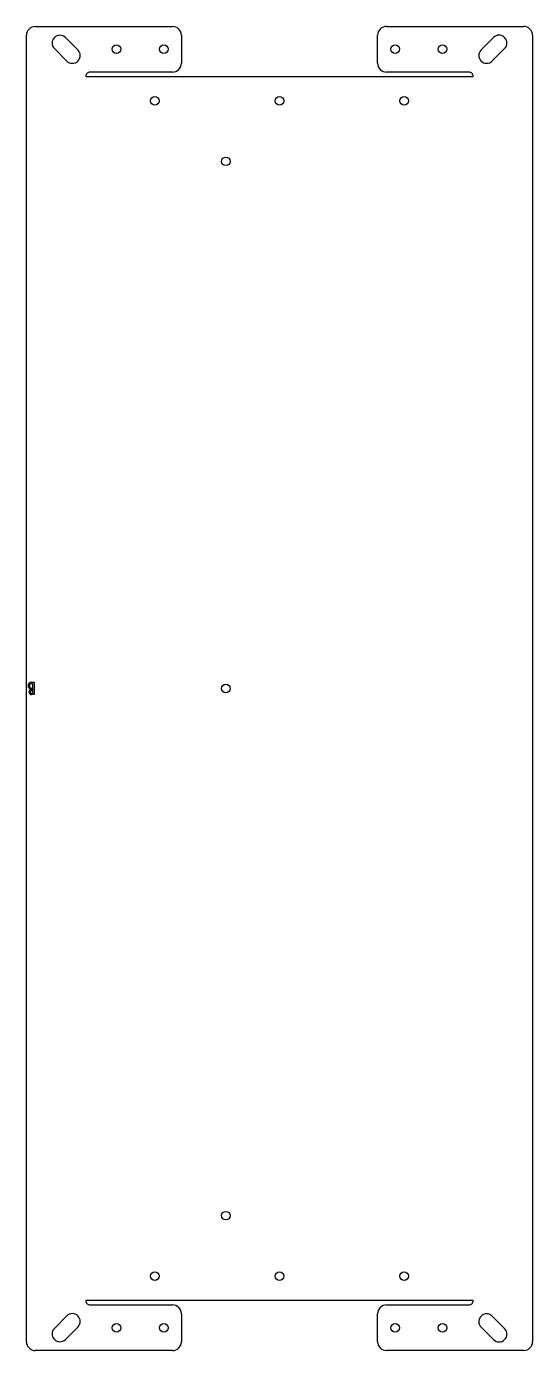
# Model space of a CAD drawing. Header units: metres. Extents: x -34 to 255, y -728 to 28.
import ezdxf

# ---------------------------------------------------------------- set-up
doc = ezdxf.new("R2010")
doc.units = ezdxf.units.M

msp = doc.modelspace()

# ---------------------------------------------------------------- linework, layer by layer
for p, q in [((-33.84, -722.51), (-33.84, 23.49)), ((-28.84, 28.49), (49.6, 28.49)), ((54.6, 23.49), (54.6, 7.49)), ((166.68, 7.5), (166.68, 23.5)), ((171.68, 28.5), (250.12, 28.5)), ((255.12, 23.5), (255.12, -722.5)), ((-10.84, 8.78), (-17.91, 15.85)), ((-11.55, 22.22), (-4.48, 15.14)), ((225.76, 15.15), (232.83, 22.22)), ((239.2, 15.86), (232.12, 8.79)), ((0, 0), (221.28, 0)), ((49.6, 2.49), (2.5, 2.49)), ((218.78, 2.5), (171.68, 2.5)), ((-30.94, -345.96), (-29.44, -345.96)), ((-30.19, -346.75), (-30.94, -346.75)), ((-30.19, -352.96), (-30.19, -346.75)), ((-29.44, -345.96), (-29.44, -352.96)), ((-30.94, -350.75), (-30.94, -349.29)), ((-30.94, -353), (-30.94, -352.25)), ((-29.44, -352.96), (-30.19, -352.96)), ((221.28, -699), (0, -699)), ((2.5, -701.51), (49.6, -701.51)), ((171.68, -701.5), (218.78, -701.5)), ((-17.92, -714.85), (-10.85, -707.78)), ((54.6, -706.51), (54.6, -722.51)), ((166.68, -722.5), (166.68, -706.5)), ((232.12, -707.86), (239.19, -714.94)), ((-4.48, -714.14), (-11.56, -721.21)), ((232.83, -721.3), (225.76, -714.23)), ((49.6, -727.51), (-28.84, -727.51)), ((250.12, -727.5), (171.68, -727.5))]:
    msp.add_line(p, q)
for centre in [(17.6, 15.5), (44.6, 15.5), (176.68, 15.5), (203.68, 15.5), (39.44, -14), (110.64, -14), (181.84, -14), (79.94, -48.5), (79.94, -349.5), (79.94, -650.5), (39.44, -685), (110.64, -685), (181.84, -685), (17.6, -714.5), (44.6, -714.5), (176.68, -714.5), (203.68, -714.5)]:
    msp.add_circle(centre, 2.45)
for centre, radius, start, end in [((-28.84, 23.49), 5, 135, 180), ((-28.84, 23.49), 5, 90, 135), ((-14.73, 19.03), 4.5, 90, 135), ((-14.73, 19.03), 4.5, 405, 450), ((49.6, 23.49), 5, 405, 450), ((49.6, 23.49), 5, 360, 405), ((171.68, 23.5), 5, 135, 180), ((171.68, 23.5), 5, 90, 135), ((236.01, 19.04), 4.5, 90, 135), ((236.01, 19.04), 4.5, 405, 450), ((250.12, 23.5), 5, 405, 450), ((250.12, 23.5), 5, 360, 405), ((-14.73, 19.03), 4.5, 135, 180), ((-14.73, 19.03), 4.5, 180, 225), ((-7.66, 11.96), 4.5, 360, 405), ((228.94, 11.97), 4.5, 135, 180), ((236.01, 19.04), 4.5, 360, 405), ((236.01, 19.04), 4.5, 315, 360), ((-7.66, 11.96), 4.5, 225, 270), ((-7.66, 11.96), 4.5, 270, 315), ((-7.66, 11.96), 4.5, 315, 360), ((228.94, 11.97), 4.5, 180, 225), ((228.94, 11.97), 4.5, 225, 270), ((228.94, 11.97), 4.5, 270, 315), ((2.5, 0), 2.5, 135, 180), ((2.5, 0), 2.5, 90, 135), ((49.6, 7.49), 5, 270, 315), ((49.6, 7.49), 5, 315, 360), ((171.68, 7.5), 5, 180, 225), ((171.68, 7.5), 5, 225, 270), ((218.78, 0), 2.5, 405, 450), ((218.78, 0), 2.5, 360, 405), ((-30.94, -347.98), 2.02, 135, 180), ((-30.94, -347.98), 2.02, 90, 135), ((-30.94, -348.02), 1.27, 135, 180), ((-30.94, -348.02), 1.27, 90, 135), ((-30.94, -347.98), 2.02, 180, 225), ((-30.94, -351.5), 1.5, 135, 180), ((-30.94, -351.5), 1.5, 180, 225), ((-30.94, -347.98), 2.02, 225, 270), ((-30.94, -348.02), 1.27, 180, 225), ((-30.94, -351.5), 1.5, 90, 135), ((-30.94, -351.5), 1.5, 225, 270), ((-30.94, -348.02), 1.27, 225, 270), ((-30.94, -351.5), 0.75, 135, 180), ((-30.94, -351.5), 0.75, 180, 225), ((-30.94, -351.5), 0.75, 90, 135), ((-30.94, -351.5), 0.75, 225, 270), ((2.5, -699.01), 2.5, 180, 225), ((2.5, -699.01), 2.5, 225, 270), ((49.6, -706.51), 5, 405, 450), ((49.6, -706.51), 5, 360, 405), ((171.68, -706.5), 5, 135, 180), ((171.68, -706.5), 5, 90, 135), ((218.78, -699), 2.5, 270, 315), ((218.78, -699), 2.5, 315, 360), ((-7.67, -710.96), 4.5, 90, 135), ((-7.67, -710.96), 4.5, 405, 450), ((-7.67, -710.96), 4.5, 360, 405), ((228.94, -711.05), 4.5, 135, 180), ((228.94, -711.05), 4.5, 90, 135), ((228.94, -711.05), 4.5, 405, 450), ((-14.74, -718.03), 4.5, 135, 180), ((-14.74, -718.03), 4.5, 180, 225), ((-7.67, -710.96), 4.5, 315, 360), ((228.94, -711.05), 4.5, 180, 225), ((236.01, -718.12), 4.5, 360, 405), ((236.01, -718.12), 4.5, 315, 360), ((-28.84, -722.51), 5, 180, 225), ((-14.74, -718.03), 4.5, 225, 270), ((-14.74, -718.03), 4.5, 270, 315), ((49.6, -722.51), 5, 315, 360), ((171.68, -722.5), 5, 180, 225), ((236.01, -718.12), 4.5, 225, 270), ((236.01, -718.12), 4.5, 270, 315), ((250.12, -722.5), 5, 315, 360), ((-28.84, -722.51), 5, 225, 270), ((49.6, -722.51), 5, 270, 315), ((171.68, -722.5), 5, 225, 270), ((250.12, -722.5), 5, 270, 315)]:
    msp.add_arc(centre, radius, start, end)

doc.saveas('drawing.dxf')
